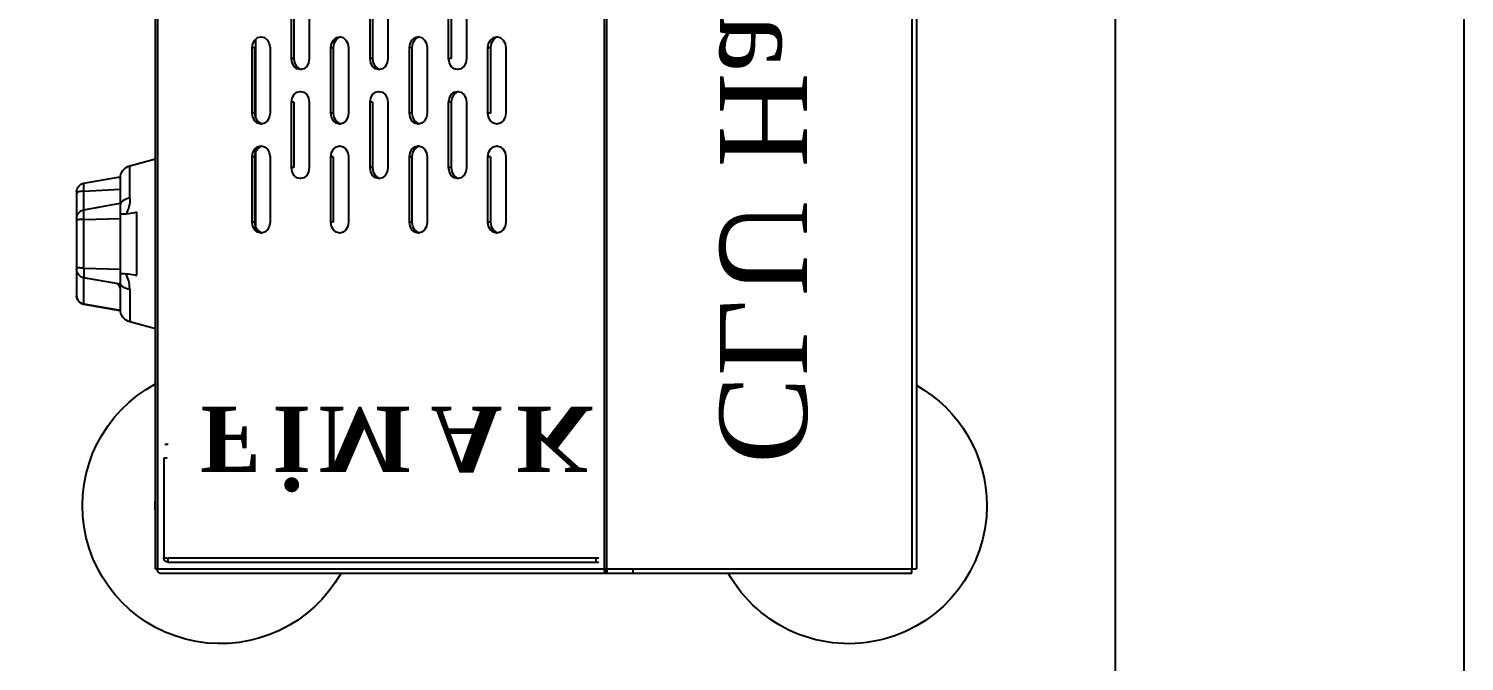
# Model space of a CAD drawing. Header units: millimetres. Extents: x 7703 to 14147, y -5820 to 95.
# Drawn here: x 12805.99 to 12838.9, y -4249.64 to -4235.13 of the extents above; entities that cross this region are included whole.
import ezdxf

# ---------------------------------------------------------------- set-up
doc = ezdxf.new("R2010")
doc.units = ezdxf.units.MM
doc.layers.add('Layer1', color=1, linetype='Continuous')
doc.layers.add('Layer2', color=4, linetype='Continuous')
doc.layers.add('Layer5', color=33, linetype='Continuous', lineweight=15)
doc.styles.get("Standard").update_dxf_attribs({"font": 'stylu.ttf', "height": 10})

# ---------------------------------------------------------------- blocks, each defined once
blk = doc.blocks.new('A$C09CE520B')
at = {"layer": 'Layer2'}
for p, q in [((16.16, 121.62), (16.16, 191.49)), ((16.16, 191.49), (17.17, 191.49)), ((17.16, 121.62), (17.17, 191.49)), ((17.17, 191.49), (17.17, 192.5)), ((470.15, 192.5), (17.17, 192.5)), ((470.15, 191.49), (17.17, 191.49)), ((17.17, 121.49), (17.17, 191.49)), ((16.16, 127.61), (17.16, 127.61)), ((16.16, 121.39), (16.16, 121.62)), ((16.16, 121.62), (17.16, 121.62)), ((16.16, 19.1), (16.16, 121.39)), ((16.16, 121.39), (17.16, 121.39)), ((17.16, 121.39), (17.16, 121.62)), ((17.16, 120.91), (17.16, 121.39)), ((470.15, 121.49), (17.17, 121.49)), ((17.17, 121.49), (17.17, 120.91)), ((470.15, 120.91), (17.17, 120.91)), ((17.17, 18.52), (17.17, 120.91)), ((18.66, 118.99), (18.66, 119.75)), ((18.66, 21.01), (18.66, 118.99)), ((19.66, 118.99), (18.66, 118.99)), ((19.66, 118.99), (19.66, 119.75)), ((19.66, 21.01), (19.66, 118.99)), ((111.66, 98.39), (96.66, 98.39)), ((136.66, 98.39), (121.66, 98.39)), ((96.66, 94.87), (96.66, 94.29)), ((111.66, 94.87), (96.66, 94.87)), ((96.66, 94.29), (111.66, 94.29)), ((111.66, 94.87), (111.66, 94.29)), ((136.66, 94.87), (121.66, 94.87)), ((121.66, 94.87), (121.66, 94.29)), ((121.66, 94.29), (136.66, 94.29)), ((136.66, 94.87), (136.66, 94.29)), ((124.16, 89.38), (109.16, 89.38)), ((149.16, 89.38), (134.16, 89.38)), ((109.16, 85.86), (109.16, 85.28)), ((124.16, 85.86), (109.16, 85.86)), ((124.16, 85.86), (124.16, 85.28)), ((149.16, 85.86), (134.16, 85.86)), ((134.16, 85.86), (134.16, 85.28)), ((109.16, 85.28), (124.16, 85.28)), ((134.16, 85.28), (149.16, 85.28)), ((111.66, 80.37), (96.66, 80.37)), ((136.66, 80.37), (121.66, 80.37)), ((96.66, 76.85), (96.66, 76.27)), ((111.66, 76.85), (96.66, 76.85)), ((96.66, 76.27), (111.66, 76.27)), ((111.66, 76.85), (111.66, 76.27)), ((121.66, 76.85), (121.66, 76.27)), ((136.66, 76.85), (121.66, 76.85)), ((121.66, 76.27), (136.66, 76.27)), ((136.66, 76.85), (136.66, 76.27)), ((124.16, 71.36), (109.16, 71.36)), ((149.16, 71.36), (134.16, 71.36)), ((109.16, 67.84), (109.16, 67.26)), ((124.16, 67.84), (109.16, 67.84)), ((109.16, 67.26), (124.16, 67.26)), ((124.16, 67.84), (124.16, 67.26)), ((134.16, 67.84), (134.16, 67.26)), ((149.16, 67.84), (134.16, 67.84)), ((134.16, 67.26), (149.16, 67.26)), ((111.66, 62.35), (96.66, 62.35)), ((136.66, 62.35), (121.66, 62.35)), ((111.66, 58.82), (96.66, 58.82)), ((96.66, 58.82), (96.66, 58.25)), ((96.66, 58.25), (111.66, 58.25)), ((111.66, 58.82), (111.66, 58.25)), ((121.66, 58.82), (121.66, 58.25)), ((136.66, 58.82), (121.66, 58.82)), ((121.66, 58.25), (136.66, 58.25)), ((136.66, 58.82), (136.66, 58.25)), ((124.16, 53.34), (109.16, 53.34)), ((149.16, 53.34), (134.16, 53.34)), ((124.16, 49.81), (109.16, 49.81)), ((109.16, 49.81), (109.16, 49.24)), ((124.16, 49.81), (124.16, 49.24)), ((134.16, 49.81), (134.16, 49.24)), ((149.16, 49.81), (134.16, 49.81)), ((109.16, 49.24), (124.16, 49.24)), ((134.16, 49.24), (149.16, 49.24)), ((111.66, 44.33), (96.66, 44.33)), ((136.66, 44.33), (121.66, 44.33)), ((112.73, 41), (95.59, 41)), ((96.66, 40.8), (96.66, 40.23)), ((111.66, 40.8), (96.66, 40.8)), ((96.66, 40.23), (111.66, 40.23)), ((111.66, 40.8), (111.66, 40.23)), ((138.61, 41), (120.59, 41)), ((121.66, 40.8), (121.66, 40.23)), ((136.66, 40.8), (121.66, 40.8)), ((121.66, 40.23), (136.66, 40.23)), ((136.66, 40.8), (136.66, 40.23)), ((18.66, 21.01), (19.66, 21.01)), ((19.67, 21), (19.66, 21.01)), ((19.67, 20), (19.67, 20.76)), ((42.65, 20), (19.67, 20)), ((42.65, 20), (42.65, 20.76)), ((16.16, 19.09), (16.16, 19.1)), ((470.15, 18.52), (17.17, 18.52)), ((17.17, 18.09), (17.17, 18.52)), ((17.17, 18.09), (470.15, 18.09)), ((72.21, 18.09), (73.78, 12.22)), ((109.61, 12.22), (111.19, 18.09)), ((84.47, 13.78), (98.93, 13.78)), ((81.19, 12.22), (73.83, 12.22)), ((76.31, 10), (77.78, 1.65)), ((76.5, 10), (76.31, 10)), ((77.9, 1.65), (76.5, 10)), ((76.68, 10), (76.5, 10)), ((82.42, 10), (76.68, 10)), ((82.42, 10), (83.89, 1.65)), ((85.9, 10), (82.42, 10)), ((86.09, 1.65), (85.9, 10)), ((97.49, 10), (85.9, 10)), ((97.3, 1.65), (97.49, 10)), ((100.98, 10), (97.49, 10)), ((99.5, 1.65), (100.98, 10)), ((106.71, 10), (100.98, 10)), ((102.21, 12.22), (109.57, 12.22)), ((103.79, 1.65), (104.2, 10)), ((105.61, 1.65), (107.08, 10)), ((107.08, 10), (106.71, 10)), ((77.78, 1.65), (77.9, 1.65)), ((77.9, 1.65), (83.89, 1.65)), ((86.09, 1.65), (83.89, 1.65)), ((86.09, 1.65), (97.3, 1.65)), ((97.3, 1.65), (99.5, 1.65)), ((99.5, 1.65), (103.79, 1.65)), ((103.79, 1.65), (105.61, 1.65)), ((79.78, 0), (79.75, 0)), ((85.87, 0), (79.78, 0)), ((86.35, 0), (85.86, 0)), ((97.05, 0), (86.35, 0)), ((97.53, 0), (97.05, 0)), ((103.24, 0), (97.53, 0)), ((103.64, 0), (103.24, 0))]:
    blk.add_line(p, q, dxfattribs=at)
at = {"layer": 'Layer2', "flags": 128}
for points in [[(17.17, 120.91), (16.99, 120.9), (16.82, 120.91), (16.66, 120.94), (16.52, 120.98), (16.4, 121.04), (16.29, 121.11), (16.22, 121.19), (16.17, 121.29), (16.16, 121.39)], [(96.66, 98.39), (95.7, 98.23), (94.89, 97.79), (94.35, 97.13), (94.16, 96.34), (94.35, 95.56), (94.89, 94.89), (95.7, 94.45), (96.66, 94.29)], [(96.66, 94.87), (95.7, 95.02), (94.89, 95.47), (94.35, 96.13), (94.18, 96.63)], [(111.66, 94.29), (112.62, 94.45), (113.43, 94.89), (113.97, 95.56), (114.16, 96.34), (113.97, 97.13), (113.43, 97.79), (112.62, 98.23), (111.66, 98.39)], [(121.66, 98.39), (120.7, 98.23), (119.89, 97.79), (119.35, 97.13), (119.16, 96.34), (119.35, 95.56), (119.89, 94.89), (120.7, 94.45), (121.66, 94.29)], [(136.66, 94.29), (137.62, 94.45), (138.43, 94.89), (138.97, 95.56), (139.16, 96.34), (138.97, 97.13), (138.43, 97.79), (137.62, 98.23), (136.66, 98.39)], [(139.13, 96.63), (138.97, 96.13), (138.43, 95.47), (137.62, 95.02), (136.66, 94.87)], [(109.16, 89.38), (108.2, 89.22), (107.39, 88.78), (106.85, 88.11), (106.66, 87.33), (106.85, 86.55), (107.39, 85.88), (108.2, 85.44), (109.16, 85.28)], [(124.16, 85.28), (125.12, 85.44), (125.93, 85.88), (126.47, 86.55), (126.66, 87.33), (126.47, 88.11), (125.93, 88.78), (125.12, 89.22), (124.16, 89.38)], [(134.16, 89.38), (133.2, 89.22), (132.39, 88.78), (131.85, 88.11), (131.66, 87.33), (131.85, 86.55), (132.39, 85.88), (133.2, 85.44), (134.16, 85.28)], [(109.16, 85.86), (108.2, 86.01), (107.39, 86.46), (106.85, 87.12), (106.68, 87.62)], [(126.63, 87.62), (126.47, 87.12), (125.93, 86.46), (125.12, 86.01), (124.16, 85.86)], [(96.66, 80.37), (95.7, 80.21), (94.89, 79.77), (94.35, 79.1), (94.16, 78.32), (94.35, 77.54), (94.89, 76.87), (95.7, 76.43), (96.66, 76.27)], [(111.66, 76.27), (112.62, 76.43), (113.43, 76.87), (113.97, 77.54), (114.16, 78.32), (113.97, 79.1), (113.43, 79.77), (112.62, 80.21), (111.66, 80.37)], [(121.66, 80.37), (120.7, 80.21), (119.89, 79.77), (119.35, 79.1), (119.16, 78.32), (119.35, 77.54), (119.89, 76.87), (120.7, 76.43), (121.66, 76.27)], [(136.66, 76.27), (137.62, 76.43), (138.43, 76.87), (138.97, 77.54), (139.16, 78.32), (138.97, 79.1), (138.43, 79.77), (137.62, 80.21), (136.66, 80.37)], [(96.66, 76.85), (95.7, 77), (94.89, 77.45), (94.35, 78.11), (94.18, 78.61)], [(114.13, 78.61), (113.97, 78.11), (113.43, 77.45), (112.62, 77), (111.66, 76.85)], [(121.66, 76.85), (120.7, 77), (119.89, 77.45), (119.35, 78.11), (119.18, 78.61)], [(139.13, 78.61), (138.97, 78.11), (138.43, 77.45), (137.62, 77), (136.66, 76.85)], [(109.16, 71.36), (108.2, 71.2), (107.39, 70.76), (106.85, 70.09), (106.66, 69.31), (106.85, 68.53), (107.39, 67.86), (108.2, 67.42), (109.16, 67.26)], [(109.16, 67.84), (108.2, 67.99), (107.39, 68.44), (106.85, 69.1), (106.68, 69.6)], [(124.16, 67.26), (125.12, 67.42), (125.93, 67.86), (126.47, 68.53), (126.66, 69.31), (126.47, 70.09), (125.93, 70.76), (125.12, 71.2), (124.16, 71.36)], [(134.16, 71.36), (133.2, 71.2), (132.39, 70.76), (131.85, 70.09), (131.66, 69.31), (131.85, 68.53), (132.39, 67.86), (133.2, 67.42), (134.16, 67.26)], [(134.16, 67.84), (133.2, 67.99), (132.39, 68.44), (131.85, 69.1), (131.68, 69.6)], [(96.66, 62.35), (95.7, 62.19), (94.89, 61.75), (94.35, 61.08), (94.16, 60.3), (94.35, 59.52), (94.89, 58.85), (95.7, 58.41), (96.66, 58.25)], [(111.66, 58.25), (112.62, 58.41), (113.43, 58.85), (113.97, 59.52), (114.16, 60.3), (113.97, 61.08), (113.43, 61.75), (112.62, 62.19), (111.66, 62.35)], [(121.66, 62.35), (120.7, 62.19), (119.89, 61.75), (119.35, 61.08), (119.16, 60.3), (119.35, 59.52), (119.89, 58.85), (120.7, 58.41), (121.66, 58.25)], [(121.66, 58.82), (120.7, 58.98), (119.89, 59.42), (119.35, 60.09), (119.18, 60.59)], [(136.66, 58.25), (137.62, 58.41), (138.43, 58.85), (138.97, 59.52), (139.16, 60.3), (138.97, 61.08), (138.43, 61.75), (137.62, 62.19), (136.66, 62.35)], [(139.13, 60.59), (138.97, 60.09), (138.43, 59.42), (137.62, 58.98), (136.66, 58.82)], [(109.16, 53.34), (108.2, 53.18), (107.39, 52.74), (106.85, 52.07), (106.66, 51.29), (106.85, 50.5), (107.39, 49.84), (108.2, 49.4), (109.16, 49.24)], [(124.16, 49.24), (125.12, 49.4), (125.93, 49.84), (126.47, 50.5), (126.66, 51.29), (126.47, 52.07), (125.93, 52.74), (125.12, 53.18), (124.16, 53.34)], [(134.16, 53.34), (133.2, 53.18), (132.39, 52.74), (131.85, 52.07), (131.66, 51.29), (131.85, 50.5), (132.39, 49.84), (133.2, 49.4), (134.16, 49.24)], [(134.16, 49.81), (133.2, 49.97), (132.39, 50.41), (131.85, 51.08), (131.68, 51.58)], [(96.66, 44.33), (95.7, 44.17), (94.89, 43.73), (94.35, 43.06), (94.16, 42.28), (94.35, 41.49), (94.89, 40.83), (95.7, 40.39), (96.66, 40.23)], [(111.66, 40.23), (112.62, 40.39), (113.43, 40.83), (113.97, 41.49), (114.16, 42.28), (113.97, 43.06), (113.43, 43.73), (112.62, 44.17), (111.66, 44.33)], [(121.66, 44.33), (120.7, 44.17), (119.89, 43.73), (119.35, 43.06), (119.16, 42.28), (119.35, 41.49), (119.89, 40.83), (120.7, 40.39), (121.66, 40.23)], [(136.66, 40.23), (137.62, 40.39), (138.43, 40.83), (138.97, 41.49), (139.16, 42.28), (138.97, 43.06), (138.43, 43.73), (137.62, 44.17), (136.66, 44.33)], [(96.66, 40.8), (95.7, 40.96), (94.89, 41.4), (94.35, 42.07), (94.18, 42.56)], [(114.13, 42.56), (113.97, 42.07), (113.43, 41.4), (112.62, 40.96), (111.66, 40.8)], [(121.66, 40.8), (120.7, 40.96), (119.89, 41.4), (119.35, 42.07), (119.18, 42.56)], [(16.16, 19.1), (16.18, 18.99), (16.24, 18.88), (16.33, 18.78), (16.45, 18.69), (16.61, 18.62), (16.78, 18.57), (16.97, 18.53), (17.17, 18.52)], [(81.19, 12.22), (82.99, 12.02), (84.94, 11.28)], [(81.19, 12.22), (81.28, 11.76), (81.42, 11.33), (81.6, 10.95), (81.82, 10.62), (82.06, 10.35), (82.32, 10.16), (82.6, 10.04), (82.89, 10)], [(102.21, 12.22), (102.11, 11.76), (101.97, 11.33), (101.79, 10.95), (101.58, 10.62), (101.34, 10.35), (101.07, 10.16), (100.79, 10.04), (100.51, 10)], [(79.78, 0), (79.45, 0.03), (79.13, 0.12), (78.83, 0.27), (78.55, 0.47), (78.32, 0.71), (78.13, 1), (77.99, 1.32), (77.9, 1.65)], [(86.09, 1.65), (86.1, 1.32), (86.12, 1), (86.15, 0.71), (86.18, 0.47), (86.22, 0.27), (86.26, 0.12), (86.3, 0.03), (86.35, 0)], [(97.3, 1.65), (97.29, 1.32), (97.27, 1), (97.24, 0.71), (97.21, 0.47), (97.18, 0.27), (97.14, 0.12), (97.09, 0.03), (97.05, 0)], [(103.79, 1.65), (103.76, 1.32), (103.72, 1), (103.67, 0.71), (103.6, 0.47), (103.52, 0.27), (103.43, 0.12), (103.34, 0.03), (103.24, 0)]]:
    blk.add_lwpolyline(points, dxfattribs=at)
at = {"layer": 'Layer2'}
for centre, radius, start, end in [((31.66, 177), 31.66, 90, 240.6864), ((31.66, 177), 31.66, 29.3136, 90), ((31.66, 33), 31.66, 119.3136, 331.9074), ((19.67, 21.01), 1.01, 179.9836, 270), ((277.58, 20.94), 231.92, 179.9821, 180.175), ((31.66, 33), 15, 263.6603, 276.3397), ((69.41, 10.17), 15.48, 359.3664, 13.4657), ((110.74, 10.54), 12.25, 164.6594, 182.5084), ((76.68, 13), 3, 195, 270), ((81.28, 8.16), 1.79, 46.2526, 79.6163), ((81.16, 7.87), 2.1, 50.0109, 77.9383), ((102.19, 4.37), 7.86, 89.8962, 118.4391), ((106.71, 13), 3, 270, 345), ((79.75, 2), 2, 190, 270), ((85.86, 2), 2, 190, 270), ((97.53, 2), 2, 270, 350), ((103.64, 2), 2, 270, 350)]:
    blk.add_arc(centre, radius, start, end, dxfattribs=at)
at = {"layer": 'Layer1', "insert": (39.35, 28.29), "char_height": 15, "width": 536.3912, "attachment_point": 1, "rotation": 90}
blk.add_mtext('{\\fTimes New Roman|b1|i0|c162|p18;\\T1.2;FİMAK}', dxfattribs=at)
at = {"layer": 'Layer5', "insert": (41.22, 167.47), "char_height": 20, "width": 541.2039, "attachment_point": 1}
blk.add_mtext('{\\fTimes New Roman|b0|i0|c162|p18;CLU Hamur Mayalandırma Cihazı}', dxfattribs=at)

msp = doc.modelspace()

# ---------------------------------------------------------------- hatches: boundary and pattern name
h = msp.add_hatch()
h.set_pattern_fill('AR-CONC', color=31, style=0)
h.set_pattern_definition([(50, (-121924.3, -103037.8), (182.18467, -15.93909), [19.05, -209.55]), (355, (-121924.3, -103037.8), (-35.24283, 191.05664), [15.24, -167.64]), (100.451, (-121909.12, -103039.13), (146.9425, 175.11669), [16.19, -178.09]), (46.1842, (-121924.3, -102987), (271.07904, -42.04233), [28.575, -314.325]), (96.6356, (-121901.7, -102990.5), (237.40423, 247.42556), [24.285, -267.135]), (351.184, (-121924.3, -102987), (237.4046, 247.4251), [22.86, -251.46]), (21, (-121898.9, -102999.7), (151.61488, -102.26552), [19.05, -209.55]), (326, (-121898.9, -102999.7), (61.80203, 184.18797), [15.24, -167.64]), (71.4514, (-121886.26, -103008.23), (213.4165, 81.92286), [16.19, -178.09]), (37.5, (-121924.3, -103037.804), (3.088603, 84.55504), [0, -165.608, 0, -170.18, 0, -168.275]), (7.5, (-121924.3, -103037.8), (66.819663, 100.180575), [0, -97.028, 0, -161.798, 0, -64.135]), (327.5, (-121980.94, -103037.804), (135.590595, -5.728744), [0, -63.5, 0, -198.12, 0, -262.89]), (317.5, (-122006.34, -103037.8), (148.12918, 25.42649), [0, -82.55, 0, -131.572, 0, -186.69])])
h.paths.add_polyline_path([(12611.896, -4373.721), (12830.896, -4373.721), (12830.896, -4080.721), (12611.896, -4080.721), (12611.896, -4086.221), (12603.896, -4086.221), (12603.896, -4072.721), (12838.896, -4072.721), (12838.896, -4381.721), (12603.896, -4381.721), (12603.896, -4368.221), (12611.896, -4368.221)])

# ---------------------------------------------------------------- linework, layer by layer
at = {"color": 31}
for p, q in [((12838.896, -4381.721), (12838.896, -4072.721)), ((12830.896, -4373.721), (12830.896, -4080.721))]:
    msp.add_line(p, q, dxfattribs=at)

# ---------------------------------------------------------------- block references
at = {"xscale": -0.09999999999854481, "yscale": 0.09999999999854481, "zscale": 0.09999999999854481, "rotation": 270}
msp.add_blockref('A$C09CE520B', (12807.084, -4249.236), dxfattribs=at)

doc.saveas('drawing.dxf')
